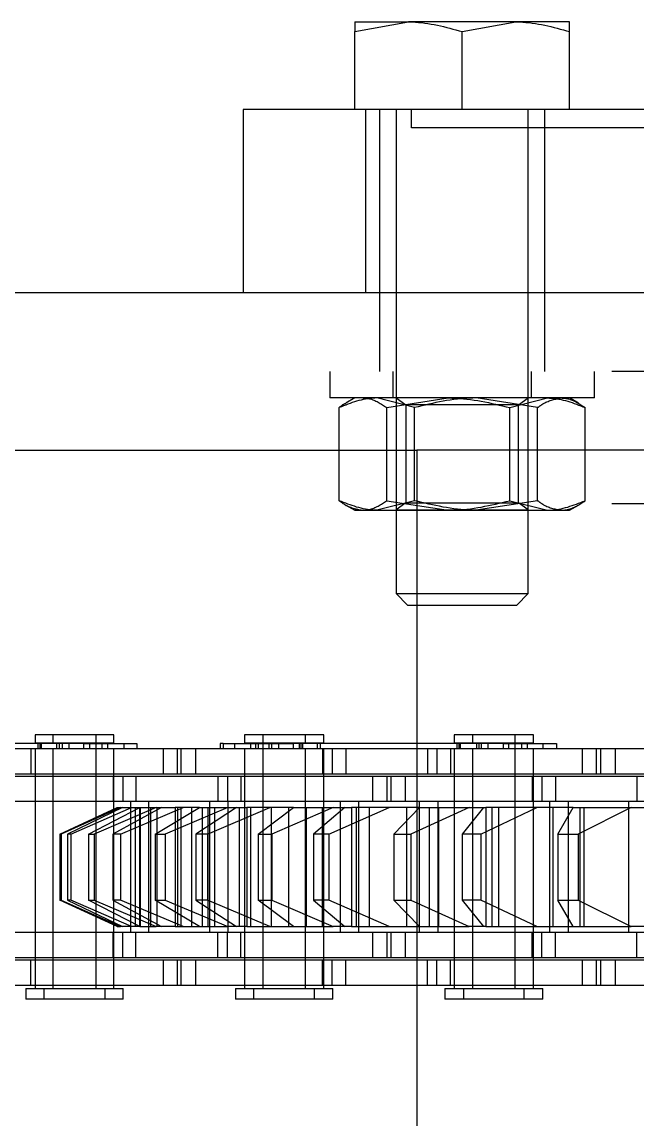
# Model space of a CAD drawing. Header units: metres. Extents: x 0 to 21025, y 0 to 14850.
# Drawn here: x 6306.4 to 6343.6, y 9286.1 to 9352.5 of the extents above; entities that cross this region are included whole.
import ezdxf

# ---------------------------------------------------------------- set-up
doc = ezdxf.new("R2010")
doc.units = ezdxf.units.M
doc.header["$LTSCALE"] = 25
doc.linetypes.add('HIDDEN2', pattern=[4.7625, 3.175, -1.5875])
doc.layers.add('SL4', color=4, linetype='Continuous')
doc.layers.add('ST1', color=7, linetype='HIDDEN2')

msp = doc.modelspace()

# ---------------------------------------------------------------- linework, layer by layer
at = {"layer": 'SL4'}
for p, q in [((6326.514, 9351.968), (6329.764, 9352.549)), ((6326.514, 9352.549), (6329.764, 9352.549)), ((6326.514, 9347.249), (6326.514, 9351.968)), ((6336.264, 9352.549), (6329.764, 9352.549)), ((6333.014, 9351.968), (6336.264, 9352.549)), ((6333.014, 9347.249), (6333.014, 9351.968)), ((6339.514, 9352.549), (6336.264, 9352.549)), ((6339.514, 9347.249), (6339.514, 9351.968)), ((6319.764, 9347.249), (6319.764, 9336.149)), ((6327.192, 9347.249), (6319.764, 9347.249)), ((6327.192, 9336.149), (6327.192, 9347.249)), ((6329.947, 9347.249), (6327.192, 9347.249)), ((6329.947, 9346.139), (6329.947, 9347.249)), ((6350.119, 9347.249), (6329.947, 9347.249)), ((6367.135, 9346.139), (6329.947, 9346.139)), ((6490.517, 9336.149), (5540.514, 9336.149)), ((5540.514, 9326.624), (6330.277, 9326.624)), ((6330.277, 9326.624), (6330.277, 9261.384)), ((6485.517, 9326.624), (6330.277, 9326.624))]:
    msp.add_line(p, q, dxfattribs=at)
for points, knots in [([(6326.514, 9352.549), (6326.514, 9352.542), (6326.514, 9352.513), (6326.514, 9352.203), (6326.514, 9351.968)], [0, 0, 0, 0, 0.241851, 1, 1, 1, 1]), ([(6329.764, 9352.549), (6329.841, 9352.548), (6330.939, 9352.54), (6332.014, 9352.243), (6333.014, 9351.968)], [0, 0, 0, 0, 0.0702148, 1, 1, 1, 1]), ([(6336.264, 9352.549), (6336.341, 9352.548), (6337.439, 9352.54), (6338.514, 9352.243), (6339.514, 9351.968)], [0, 0, 0, 0, 0.0702148, 1, 1, 1, 1]), ([(6339.514, 9351.968), (6339.514, 9352.203), (6339.514, 9352.513), (6339.514, 9352.542), (6339.514, 9352.549)], [0, 0, 0, 0, 0.7581486, 1, 1, 1, 1])]:
    msp.add_open_spline(points, degree=3, knots=knots, dxfattribs=at)
at = {"layer": 'ST1'}
for p, q in [((6327.192, 9336.149), (6327.192, 9347.249)), ((6328.014, 9347.249), (6328.014, 9336.149)), ((6329.014, 9347.249), (6329.014, 9317.939)), ((6337.014, 9317.939), (6337.014, 9347.249)), ((6338.014, 9336.149), (6338.014, 9347.249)), ((6328.014, 9336.149), (6328.014, 9331.386)), ((6338.014, 9331.386), (6338.014, 9336.149)), ((6540.514, 9331.386), (5540.514, 9331.386)), ((6325.014, 9331.386), (6325.014, 9329.786)), ((6328.814, 9331.386), (6328.814, 9329.786)), ((6337.214, 9329.786), (6337.214, 9331.386)), ((6341.014, 9329.786), (6341.014, 9331.386)), ((6341.014, 9329.786), (6325.014, 9329.786)), ((6326.514, 9329.786), (6325.977, 9329.476)), ((6330.139, 9329.206), (6327.856, 9329.786)), ((6328.447, 9329.206), (6332.168, 9329.786)), ((6329.014, 9329.786), (6329.614, 9329.366)), ((6336.155, 9329.366), (6329.614, 9329.366)), ((6329.614, 9329.366), (6329.614, 9323.432)), ((6337.581, 9329.206), (6333.86, 9329.786)), ((6335.889, 9329.206), (6338.173, 9329.786)), ((6336.414, 9329.366), (6336.155, 9329.366)), ((6336.414, 9329.366), (6337.014, 9329.786)), ((6336.414, 9323.432), (6336.414, 9329.366)), ((6340.051, 9329.476), (6339.514, 9329.786)), ((6325.572, 9323.567), (6325.572, 9329.206)), ((6328.447, 9323.567), (6328.447, 9329.206)), ((6330.139, 9323.567), (6330.139, 9329.206)), ((6335.889, 9323.567), (6335.889, 9329.206)), ((6337.581, 9323.567), (6337.581, 9329.206)), ((6340.456, 9323.567), (6340.456, 9329.206)), ((5540.514, 9326.624), (6330.277, 9326.624)), ((6540.514, 9323.386), (5540.514, 9323.386)), ((6330.139, 9323.567), (6327.856, 9322.986)), ((6328.447, 9323.567), (6332.168, 9322.986)), ((6329.614, 9323.432), (6329.014, 9323.011)), ((6329.614, 9323.432), (6336.414, 9323.432)), ((6337.581, 9323.567), (6333.86, 9322.986)), ((6335.889, 9323.567), (6338.173, 9322.986)), ((6337.014, 9323.011), (6336.414, 9323.432)), ((6325.977, 9323.296), (6326.514, 9322.986)), ((6326.514, 9322.986), (6327.856, 9322.986)), ((6327.856, 9322.986), (6333.86, 9322.986)), ((6329.014, 9323.011), (6336.709, 9323.011)), ((6329.014, 9323.011), (6329.014, 9322.986)), ((6333.86, 9322.986), (6339.018, 9322.986)), ((6336.709, 9323.011), (6337.014, 9323.011)), ((6337.014, 9322.986), (6337.014, 9323.011)), ((6339.018, 9322.986), (6339.514, 9322.986)), ((6339.514, 9322.986), (6340.051, 9323.296)), ((6329.014, 9317.939), (6337.014, 9317.939)), ((6329.014, 9317.939), (6329.705, 9317.249)), ((6336.324, 9317.249), (6337.014, 9317.939)), ((6329.705, 9317.249), (6336.324, 9317.249)), ((6310.092, 9308.873), (6297.392, 9308.873)), ((6307.169, 9309.384), (6307.166, 9309.384)), ((6307.166, 9309.384), (6307.166, 9308.91)), ((6307.166, 9308.91), (6308.247, 9308.91)), ((6308.247, 9309.384), (6307.169, 9309.384)), ((6307.343, 9308.873), (6307.343, 9308.541)), ((6307.446, 9308.873), (6307.446, 9308.541)), ((6307.535, 9308.91), (6307.535, 9308.541)), ((6311.937, 9309.384), (6308.247, 9309.384)), ((6308.247, 9309.384), (6308.247, 9308.91)), ((6308.247, 9308.91), (6311.937, 9308.91)), ((6308.473, 9308.873), (6308.473, 9308.541)), ((6308.616, 9308.91), (6308.616, 9308.541)), ((6308.803, 9308.873), (6308.803, 9308.541)), ((6309.218, 9308.873), (6309.218, 9308.541)), ((6310.092, 9308.873), (6310.092, 9308.541)), ((6310.092, 9308.873), (6313.322, 9308.873)), ((6310.487, 9308.541), (6310.487, 9308.91)), ((6310.856, 9308.91), (6310.856, 9309.384)), ((6310.856, 9307.021), (6310.856, 9308.873)), ((6311.199, 9308.873), (6311.199, 9308.541)), ((6311.568, 9308.541), (6311.568, 9308.91)), ((6311.937, 9308.91), (6311.937, 9309.384)), ((6312.563, 9308.541), (6312.563, 9308.873)), ((6313.322, 9308.873), (6313.322, 9308.541)), ((6318.377, 9308.873), (6318.377, 9308.541)), ((6318.55, 9308.873), (6318.377, 9308.873)), ((6318.55, 9308.873), (6318.55, 9308.541)), ((6318.55, 9308.873), (6319.24, 9308.873)), ((6319.24, 9308.873), (6322.792, 9308.873)), ((6319.24, 9308.873), (6319.24, 9308.541)), ((6319.847, 9309.384), (6319.844, 9309.384)), ((6319.844, 9309.384), (6319.844, 9308.91)), ((6319.844, 9308.91), (6320.947, 9308.91)), ((6320.947, 9309.384), (6319.847, 9309.384)), ((6320.213, 9308.91), (6320.213, 9308.541)), ((6320.498, 9308.873), (6320.498, 9308.541)), ((6320.67, 9308.873), (6320.67, 9308.541)), ((6324.637, 9309.384), (6320.947, 9309.384)), ((6320.947, 9309.384), (6320.947, 9308.91)), ((6320.947, 9308.91), (6324.637, 9308.91)), ((6320.947, 9308.873), (6320.947, 9307.021)), ((6321.316, 9308.91), (6321.316, 9308.541)), ((6321.481, 9308.873), (6321.481, 9308.541)), ((6321.897, 9308.873), (6321.897, 9308.541)), ((6322.792, 9308.873), (6322.792, 9308.541)), ((6335.492, 9308.873), (6322.792, 9308.873)), ((6323.165, 9308.541), (6323.165, 9308.91)), ((6323.253, 9308.873), (6323.253, 9308.541)), ((6323.357, 9308.873), (6323.357, 9308.541)), ((6323.534, 9308.91), (6323.534, 9309.384)), ((6324.268, 9308.541), (6324.268, 9308.91)), ((6324.411, 9308.873), (6324.411, 9308.541)), ((6324.637, 9308.91), (6324.637, 9309.384)), ((6332.525, 9309.384), (6332.522, 9309.384)), ((6332.522, 9309.384), (6332.522, 9308.91)), ((6332.522, 9308.91), (6333.647, 9308.91)), ((6333.647, 9309.384), (6332.525, 9309.384)), ((6332.699, 9308.873), (6332.699, 9308.541)), ((6332.803, 9308.873), (6332.803, 9308.541)), ((6332.891, 9308.91), (6332.891, 9308.541)), ((6337.337, 9309.384), (6333.647, 9309.384)), ((6333.647, 9309.384), (6333.647, 9308.91)), ((6333.647, 9308.91), (6337.337, 9308.91)), ((6333.873, 9308.873), (6333.873, 9308.541)), ((6334.016, 9308.91), (6334.016, 9308.541)), ((6334.16, 9308.873), (6334.16, 9308.541)), ((6334.575, 9308.873), (6334.575, 9308.541)), ((6335.492, 9308.873), (6335.492, 9308.541)), ((6335.492, 9308.873), (6338.722, 9308.873)), ((6335.843, 9308.541), (6335.843, 9308.91)), ((6336.212, 9308.91), (6336.212, 9309.384)), ((6336.212, 9307.021), (6336.212, 9308.873)), ((6336.599, 9308.873), (6336.599, 9308.541)), ((6336.968, 9308.541), (6336.968, 9308.91)), ((6337.337, 9308.91), (6337.337, 9309.384)), ((6337.919, 9308.541), (6337.919, 9308.873)), ((6338.722, 9308.873), (6338.722, 9308.541)), ((6306.917, 9308.541), (6300.567, 9308.541)), ((6306.917, 9308.541), (6306.917, 9307.021)), ((6316.012, 9308.541), (6306.917, 9308.541)), ((6307.166, 9308.541), (6307.166, 9307.021)), ((6307.166, 9308.541), (6307.166, 9294.042)), ((6308.247, 9308.541), (6308.247, 9307.021)), ((6308.247, 9308.541), (6308.247, 9294.042)), ((6310.856, 9294.042), (6310.856, 9308.541)), ((6311.937, 9307.021), (6311.937, 9308.541)), ((6311.937, 9294.042), (6311.937, 9308.541)), ((6314.931, 9307.021), (6314.931, 9308.541)), ((6315.769, 9308.541), (6315.769, 9307.021)), ((6316.872, 9308.541), (6316.012, 9308.541)), ((6316.012, 9307.021), (6316.012, 9308.541)), ((6325.967, 9308.541), (6316.872, 9308.541)), ((6316.872, 9308.541), (6316.872, 9307.021)), ((6319.844, 9308.541), (6319.844, 9307.021)), ((6319.844, 9308.541), (6319.844, 9294.042)), ((6320.947, 9308.541), (6320.947, 9294.042)), ((6323.534, 9307.021), (6323.534, 9308.541)), ((6323.534, 9294.042), (6323.534, 9308.541)), ((6324.566, 9308.541), (6324.566, 9307.021)), ((6324.637, 9307.021), (6324.637, 9308.541)), ((6324.637, 9294.042), (6324.637, 9308.541)), ((6325.151, 9308.541), (6325.151, 9307.021)), ((6325.967, 9308.541), (6325.967, 9307.021)), ((6332.317, 9308.541), (6325.967, 9308.541)), ((6330.906, 9308.541), (6330.906, 9307.021)), ((6331.49, 9308.541), (6331.49, 9307.021)), ((6332.317, 9308.541), (6332.317, 9307.021)), ((6341.412, 9308.541), (6332.317, 9308.541)), ((6332.522, 9308.541), (6332.522, 9307.021)), ((6332.522, 9308.541), (6332.522, 9294.042)), ((6333.647, 9308.541), (6333.647, 9307.021)), ((6333.647, 9308.541), (6333.647, 9294.042)), ((6336.212, 9294.042), (6336.212, 9308.541)), ((6337.337, 9307.021), (6337.337, 9308.541)), ((6337.337, 9294.042), (6337.337, 9308.541)), ((6340.287, 9307.021), (6340.287, 9308.541)), ((6341.126, 9308.541), (6341.126, 9307.021)), ((6342.272, 9308.541), (6341.412, 9308.541)), ((6341.412, 9307.021), (6341.412, 9308.541)), ((6351.367, 9308.541), (6342.272, 9308.541)), ((6342.272, 9308.541), (6342.272, 9307.021)), ((6306.917, 9307.021), (6300.567, 9307.021)), ((6313.267, 9306.869), (6304.172, 9306.869)), ((6316.012, 9307.021), (6306.917, 9307.021)), ((6307.166, 9306.869), (6307.166, 9305.349)), ((6308.247, 9306.869), (6308.247, 9305.349)), ((6310.856, 9305.349), (6310.856, 9306.869)), ((6311.888, 9306.869), (6311.888, 9305.349)), ((6311.937, 9305.349), (6311.937, 9306.869)), ((6312.472, 9306.869), (6312.472, 9305.349)), ((6313.267, 9306.869), (6313.267, 9305.349)), ((6319.617, 9306.869), (6313.267, 9306.869)), ((6316.872, 9307.021), (6316.012, 9307.021)), ((6325.967, 9307.021), (6316.872, 9307.021)), ((6318.227, 9306.869), (6318.227, 9305.349)), ((6318.812, 9306.869), (6318.812, 9305.349)), ((6319.617, 9306.869), (6319.617, 9305.349)), ((6328.712, 9306.869), (6319.617, 9306.869)), ((6319.844, 9306.869), (6319.844, 9305.349)), ((6320.947, 9306.869), (6320.947, 9305.349)), ((6323.534, 9305.349), (6323.534, 9306.869)), ((6324.637, 9305.349), (6324.637, 9306.869)), ((6332.317, 9307.021), (6325.967, 9307.021)), ((6327.609, 9305.349), (6327.609, 9306.869)), ((6328.447, 9306.869), (6328.447, 9305.349)), ((6329.572, 9306.869), (6328.712, 9306.869)), ((6328.712, 9305.349), (6328.712, 9306.869)), ((6338.667, 9306.869), (6329.572, 9306.869)), ((6329.572, 9306.869), (6329.572, 9305.349)), ((6341.412, 9307.021), (6332.317, 9307.021)), ((6332.522, 9306.869), (6332.522, 9305.349)), ((6333.647, 9306.869), (6333.647, 9305.349)), ((6336.212, 9305.349), (6336.212, 9306.869)), ((6337.245, 9306.869), (6337.245, 9305.349)), ((6337.337, 9305.349), (6337.337, 9306.869)), ((6337.829, 9306.869), (6337.829, 9305.349)), ((6338.667, 9306.869), (6338.667, 9305.349)), ((6345.017, 9306.869), (6338.667, 9306.869)), ((6342.272, 9307.021), (6341.412, 9307.021)), ((6351.367, 9307.021), (6342.272, 9307.021)), ((6343.584, 9306.869), (6343.584, 9305.349)), ((6313.267, 9305.349), (6304.172, 9305.349)), ((6307.166, 9305.349), (6307.166, 9297.419)), ((6308.247, 9305.349), (6308.247, 9297.419)), ((6308.675, 9303.384), (6312.128, 9304.984)), ((6312.346, 9304.984), (6308.75, 9303.384)), ((6312.454, 9304.984), (6309.135, 9303.384)), ((6309.328, 9303.384), (6313.009, 9304.984)), ((6310.394, 9303.384), (6313.509, 9304.984)), ((6314.495, 9304.984), (6310.737, 9303.384)), ((6310.856, 9297.419), (6310.856, 9305.349)), ((6314.813, 9304.984), (6311.878, 9303.384)), ((6311.937, 9297.419), (6311.937, 9305.349)), ((6312.128, 9304.984), (6312.346, 9304.984)), ((6312.333, 9303.384), (6316.124, 9304.984)), ((6312.346, 9304.984), (6313.481, 9304.984)), ((6312.971, 9297.419), (6312.971, 9305.349)), ((6313.232, 9304.984), (6313.232, 9297.784)), ((6319.617, 9305.349), (6313.267, 9305.349)), ((6313.481, 9304.984), (6313.481, 9297.784)), ((6313.509, 9304.984), (6314.495, 9304.984)), ((6313.526, 9304.984), (6313.526, 9297.784)), ((6314.052, 9297.419), (6314.052, 9305.349)), ((6314.159, 9304.984), (6314.159, 9297.784)), ((6314.432, 9303.384), (6317.108, 9304.984)), ((6314.495, 9304.984), (6315.654, 9304.984)), ((6314.532, 9304.984), (6314.532, 9297.784)), ((6318.829, 9304.984), (6315.03, 9303.384)), ((6315.654, 9304.984), (6315.654, 9297.784)), ((6317.108, 9304.984), (6315.654, 9304.984)), ((6315.789, 9304.984), (6315.789, 9297.784)), ((6316.008, 9297.784), (6316.008, 9304.984)), ((6316.647, 9297.784), (6316.647, 9304.984)), ((6319.348, 9304.984), (6316.891, 9303.384)), ((6317.108, 9304.984), (6318.829, 9304.984)), ((6317.283, 9304.984), (6317.283, 9297.784)), ((6317.595, 9303.384), (6321.373, 9304.984)), ((6317.634, 9297.784), (6317.634, 9304.984)), ((6317.729, 9305.349), (6317.729, 9297.419)), ((6318.017, 9304.984), (6318.017, 9297.784)), ((6318.829, 9304.984), (6319.976, 9304.984)), ((6318.832, 9305.349), (6318.832, 9297.419)), ((6319.532, 9297.784), (6319.532, 9304.984)), ((6328.712, 9305.349), (6319.617, 9305.349)), ((6319.844, 9305.349), (6319.844, 9297.419)), ((6319.976, 9304.984), (6319.976, 9297.784)), ((6322.809, 9304.984), (6319.976, 9304.984)), ((6320.197, 9304.984), (6320.197, 9297.784)), ((6320.658, 9303.384), (6322.809, 9304.984)), ((6320.947, 9305.349), (6320.947, 9297.419)), ((6321.475, 9297.784), (6321.475, 9304.984)), ((6325.21, 9304.984), (6321.492, 9303.384)), ((6322.504, 9304.984), (6322.504, 9297.784)), ((6322.809, 9304.984), (6325.21, 9304.984)), ((6323.534, 9297.419), (6323.534, 9305.349)), ((6323.574, 9304.984), (6323.574, 9297.784)), ((6325.913, 9304.984), (6324.014, 9303.384)), ((6324.57, 9297.784), (6324.57, 9304.984)), ((6324.637, 9297.419), (6324.637, 9305.349)), ((6324.943, 9303.384), (6328.587, 9304.984)), ((6325.21, 9304.984), (6326.308, 9304.984)), ((6325.649, 9297.419), (6325.649, 9305.349)), ((6326.308, 9304.984), (6326.308, 9297.784)), ((6330.429, 9304.984), (6326.308, 9304.984)), ((6326.607, 9304.984), (6326.607, 9297.784)), ((6326.752, 9297.419), (6326.752, 9305.349)), ((6327.406, 9297.784), (6327.406, 9304.984)), ((6329.572, 9305.349), (6328.712, 9305.349)), ((6328.873, 9303.384), (6330.429, 9304.984)), ((6338.667, 9305.349), (6329.572, 9305.349)), ((6329.653, 9304.984), (6329.653, 9297.784)), ((6333.433, 9304.984), (6329.915, 9303.384)), ((6330.407, 9305.349), (6330.407, 9297.419)), ((6330.429, 9304.984), (6333.433, 9304.984)), ((6331.026, 9304.984), (6331.026, 9297.784)), ((6331.532, 9305.349), (6331.532, 9297.419)), ((6331.599, 9297.784), (6331.599, 9304.984)), ((6332.522, 9305.349), (6332.522, 9297.419)), ((6334.297, 9304.984), (6333.017, 9303.384)), ((6333.433, 9304.984), (6334.447, 9304.984)), ((6333.647, 9305.349), (6333.647, 9297.419)), ((6334.141, 9303.384), (6337.535, 9304.984)), ((6334.447, 9304.984), (6334.447, 9297.784)), ((6339.724, 9304.984), (6334.447, 9304.984)), ((6334.815, 9304.984), (6334.815, 9297.784)), ((6335.236, 9297.784), (6335.236, 9304.984)), ((6336.212, 9297.419), (6336.212, 9305.349)), ((6337.337, 9297.419), (6337.337, 9305.349)), ((6338.327, 9297.419), (6338.327, 9305.349)), ((6338.501, 9304.984), (6338.501, 9297.784)), ((6345.017, 9305.349), (6338.667, 9305.349)), ((6338.811, 9303.384), (6339.724, 9304.984)), ((6339.452, 9297.419), (6339.452, 9305.349)), ((6339.724, 9304.984), (6343.233, 9304.984)), ((6343.233, 9304.984), (6340.029, 9303.384)), ((6340.134, 9304.984), (6340.134, 9297.784)), ((6340.393, 9297.784), (6340.393, 9304.984)), ((6343.086, 9305.349), (6343.086, 9297.419)), ((6343.233, 9304.984), (6344.13, 9304.984)), ((6308.675, 9303.384), (6308.75, 9303.384)), ((6308.675, 9303.384), (6308.675, 9299.384)), ((6308.75, 9303.384), (6308.75, 9299.384)), ((6309.135, 9303.384), (6309.135, 9299.384)), ((6309.328, 9303.384), (6309.135, 9303.384)), ((6309.328, 9303.384), (6309.328, 9299.384)), ((6310.394, 9303.384), (6310.737, 9303.384)), ((6310.394, 9303.384), (6310.394, 9299.384)), ((6310.737, 9303.384), (6310.737, 9299.384)), ((6311.878, 9303.384), (6311.878, 9299.384)), ((6312.333, 9303.384), (6311.878, 9303.384)), ((6312.333, 9303.384), (6312.333, 9299.384)), ((6314.432, 9303.384), (6315.03, 9303.384)), ((6314.432, 9303.384), (6314.432, 9299.384)), ((6315.03, 9303.384), (6315.03, 9299.384)), ((6316.891, 9303.384), (6316.891, 9299.384)), ((6317.595, 9303.384), (6316.891, 9303.384)), ((6317.595, 9303.384), (6317.595, 9299.384)), ((6320.658, 9303.384), (6321.492, 9303.384)), ((6320.658, 9303.384), (6320.658, 9299.384)), ((6321.492, 9303.384), (6321.492, 9299.384)), ((6324.014, 9303.384), (6324.014, 9299.384)), ((6324.943, 9303.384), (6324.014, 9303.384)), ((6324.943, 9303.384), (6324.943, 9299.384)), ((6328.873, 9303.384), (6329.915, 9303.384)), ((6328.873, 9303.384), (6328.873, 9299.384)), ((6329.915, 9303.384), (6329.915, 9299.384)), ((6333.017, 9303.384), (6333.017, 9299.384)), ((6334.141, 9303.384), (6333.017, 9303.384)), ((6334.141, 9303.384), (6334.141, 9299.384)), ((6338.811, 9303.384), (6340.029, 9303.384)), ((6338.811, 9303.384), (6338.811, 9299.384)), ((6340.029, 9303.384), (6340.029, 9299.384)), ((6312.128, 9297.784), (6308.675, 9299.384)), ((6308.675, 9299.384), (6308.75, 9299.384)), ((6308.75, 9299.384), (6312.346, 9297.784)), ((6309.135, 9299.384), (6312.454, 9297.784)), ((6309.328, 9299.384), (6309.135, 9299.384)), ((6313.009, 9297.784), (6309.328, 9299.384)), ((6313.509, 9297.784), (6310.394, 9299.384)), ((6310.394, 9299.384), (6310.737, 9299.384)), ((6310.737, 9299.384), (6314.495, 9297.784)), ((6311.878, 9299.384), (6314.813, 9297.784)), ((6312.333, 9299.384), (6311.878, 9299.384)), ((6316.124, 9297.784), (6312.333, 9299.384)), ((6317.108, 9297.784), (6314.432, 9299.384)), ((6314.432, 9299.384), (6315.03, 9299.384)), ((6315.03, 9299.384), (6318.829, 9297.784)), ((6316.891, 9299.384), (6319.348, 9297.784)), ((6317.595, 9299.384), (6316.891, 9299.384)), ((6321.373, 9297.784), (6317.595, 9299.384)), ((6322.809, 9297.784), (6320.658, 9299.384)), ((6320.658, 9299.384), (6321.492, 9299.384)), ((6321.492, 9299.384), (6325.21, 9297.784)), ((6324.014, 9299.384), (6325.913, 9297.784)), ((6324.943, 9299.384), (6324.014, 9299.384)), ((6328.587, 9297.784), (6324.943, 9299.384)), ((6330.429, 9297.784), (6328.873, 9299.384)), ((6328.873, 9299.384), (6329.915, 9299.384)), ((6329.915, 9299.384), (6333.433, 9297.784)), ((6333.017, 9299.384), (6334.297, 9297.784)), ((6334.141, 9299.384), (6333.017, 9299.384)), ((6337.535, 9297.784), (6334.141, 9299.384)), ((6339.724, 9297.784), (6338.811, 9299.384)), ((6338.811, 9299.384), (6340.029, 9299.384)), ((6340.029, 9299.384), (6343.233, 9297.784)), ((6312.128, 9297.784), (6312.346, 9297.784)), ((6313.481, 9297.784), (6312.346, 9297.784)), ((6313.509, 9297.784), (6314.495, 9297.784)), ((6315.654, 9297.784), (6314.495, 9297.784)), ((6315.654, 9297.784), (6317.108, 9297.784)), ((6317.108, 9297.784), (6318.829, 9297.784)), ((6319.976, 9297.784), (6318.829, 9297.784)), ((6319.976, 9297.784), (6322.809, 9297.784)), ((6322.809, 9297.784), (6325.21, 9297.784)), ((6326.308, 9297.784), (6325.21, 9297.784)), ((6326.308, 9297.784), (6330.429, 9297.784)), ((6330.429, 9297.784), (6333.433, 9297.784)), ((6334.447, 9297.784), (6333.433, 9297.784)), ((6334.447, 9297.784), (6339.724, 9297.784)), ((6339.724, 9297.784), (6343.233, 9297.784)), ((6344.13, 9297.784), (6343.233, 9297.784)), ((6313.267, 9297.419), (6304.172, 9297.419)), ((6307.166, 9297.419), (6307.166, 9295.899)), ((6308.247, 9297.419), (6308.247, 9295.899)), ((6310.856, 9295.899), (6310.856, 9297.419)), ((6311.888, 9295.899), (6311.888, 9297.419)), ((6311.937, 9295.899), (6311.937, 9297.419)), ((6312.472, 9295.899), (6312.472, 9297.419)), ((6313.267, 9295.899), (6313.267, 9297.419)), ((6319.617, 9297.419), (6313.267, 9297.419)), ((6318.227, 9295.899), (6318.227, 9297.419)), ((6318.812, 9295.899), (6318.812, 9297.419)), ((6319.617, 9295.899), (6319.617, 9297.419)), ((6328.712, 9297.419), (6319.617, 9297.419)), ((6319.844, 9297.419), (6319.844, 9295.899)), ((6320.947, 9297.419), (6320.947, 9295.899)), ((6323.534, 9295.899), (6323.534, 9297.419)), ((6324.637, 9295.899), (6324.637, 9297.419)), ((6327.609, 9295.899), (6327.609, 9297.419)), ((6328.447, 9297.419), (6328.447, 9295.899)), ((6329.572, 9297.419), (6328.712, 9297.419)), ((6328.712, 9295.899), (6328.712, 9297.419)), ((6338.667, 9297.419), (6329.572, 9297.419)), ((6329.572, 9297.419), (6329.572, 9295.899)), ((6332.522, 9297.419), (6332.522, 9295.899)), ((6333.647, 9297.419), (6333.647, 9295.899)), ((6336.212, 9295.899), (6336.212, 9297.419)), ((6337.245, 9295.899), (6337.245, 9297.419)), ((6337.337, 9295.899), (6337.337, 9297.419)), ((6337.829, 9295.899), (6337.829, 9297.419)), ((6338.667, 9295.899), (6338.667, 9297.419)), ((6345.017, 9297.419), (6338.667, 9297.419)), ((6343.584, 9295.899), (6343.584, 9297.419)), ((6306.917, 9295.747), (6300.567, 9295.747)), ((6313.267, 9295.899), (6304.172, 9295.899)), ((6306.917, 9294.227), (6306.917, 9295.747)), ((6316.012, 9295.747), (6306.917, 9295.747)), ((6307.166, 9295.747), (6307.166, 9294.227)), ((6308.247, 9295.747), (6308.247, 9294.227)), ((6310.856, 9294.227), (6310.856, 9295.747)), ((6311.937, 9294.227), (6311.937, 9295.747)), ((6319.617, 9295.899), (6313.267, 9295.899)), ((6314.931, 9294.227), (6314.931, 9295.747)), ((6315.769, 9295.747), (6315.769, 9294.227)), ((6316.872, 9295.747), (6316.012, 9295.747)), ((6316.012, 9294.227), (6316.012, 9295.747)), ((6325.967, 9295.747), (6316.872, 9295.747)), ((6316.872, 9295.747), (6316.872, 9294.227)), ((6328.712, 9295.899), (6319.617, 9295.899)), ((6319.844, 9295.747), (6319.844, 9294.227)), ((6320.947, 9295.747), (6320.947, 9294.227)), ((6323.534, 9294.227), (6323.534, 9295.747)), ((6324.566, 9294.227), (6324.566, 9295.747)), ((6324.637, 9294.227), (6324.637, 9295.747)), ((6325.151, 9294.227), (6325.151, 9295.747)), ((6325.967, 9294.227), (6325.967, 9295.747)), ((6332.317, 9295.747), (6325.967, 9295.747)), ((6329.572, 9295.899), (6328.712, 9295.899)), ((6338.667, 9295.899), (6329.572, 9295.899)), ((6330.906, 9294.227), (6330.906, 9295.747)), ((6331.49, 9294.227), (6331.49, 9295.747)), ((6332.317, 9294.227), (6332.317, 9295.747)), ((6341.412, 9295.747), (6332.317, 9295.747)), ((6332.522, 9295.747), (6332.522, 9294.227)), ((6333.647, 9295.747), (6333.647, 9294.227)), ((6336.212, 9294.227), (6336.212, 9295.747)), ((6337.337, 9294.227), (6337.337, 9295.747)), ((6345.017, 9295.899), (6338.667, 9295.899)), ((6340.287, 9294.227), (6340.287, 9295.747)), ((6341.126, 9295.747), (6341.126, 9294.227)), ((6342.272, 9295.747), (6341.412, 9295.747)), ((6341.412, 9294.227), (6341.412, 9295.747)), ((6351.367, 9295.747), (6342.272, 9295.747)), ((6342.272, 9295.747), (6342.272, 9294.227)), ((6306.917, 9294.227), (6300.567, 9294.227)), ((6316.012, 9294.227), (6306.917, 9294.227)), ((6316.872, 9294.227), (6316.012, 9294.227)), ((6325.967, 9294.227), (6316.872, 9294.227)), ((6332.317, 9294.227), (6325.967, 9294.227)), ((6341.412, 9294.227), (6332.317, 9294.227)), ((6342.272, 9294.227), (6341.412, 9294.227)), ((6351.367, 9294.227), (6342.272, 9294.227)), ((6306.612, 9294.042), (6307.693, 9294.042)), ((6306.612, 9294.042), (6306.612, 9293.384)), ((6307.693, 9294.042), (6312.49, 9294.042)), ((6307.693, 9294.042), (6307.693, 9293.384)), ((6311.409, 9293.384), (6311.409, 9294.042)), ((6312.49, 9293.384), (6312.49, 9294.042)), ((6319.29, 9294.042), (6320.393, 9294.042)), ((6319.29, 9294.042), (6319.29, 9293.384)), ((6320.393, 9294.042), (6325.19, 9294.042)), ((6320.393, 9294.042), (6320.393, 9293.384)), ((6324.087, 9293.384), (6324.087, 9294.042)), ((6325.19, 9293.384), (6325.19, 9294.042)), ((6331.969, 9294.042), (6333.093, 9294.042)), ((6331.969, 9294.042), (6331.969, 9293.384)), ((6333.093, 9294.042), (6337.89, 9294.042)), ((6333.093, 9294.042), (6333.093, 9293.384)), ((6336.766, 9293.384), (6336.766, 9294.042)), ((6337.89, 9293.384), (6337.89, 9294.042)), ((6306.616, 9293.384), (6306.612, 9293.384)), ((6307.693, 9293.384), (6306.616, 9293.384)), ((6312.49, 9293.384), (6307.693, 9293.384)), ((6319.295, 9293.384), (6319.29, 9293.384)), ((6320.393, 9293.384), (6319.295, 9293.384)), ((6325.19, 9293.384), (6320.393, 9293.384)), ((6331.973, 9293.384), (6331.969, 9293.384)), ((6333.093, 9293.384), (6331.973, 9293.384)), ((6337.89, 9293.384), (6333.093, 9293.384))]:
    msp.add_line(p, q, dxfattribs=at)
for points, knots in [([(6327.856, 9329.786), (6327.802, 9329.785), (6327.031, 9329.777), (6326.275, 9329.481), (6325.572, 9329.206)], [0, 0, 0, 0, 0.070215, 1, 1, 1, 1]), ([(6325.572, 9329.206), (6325.692, 9329.307), (6325.823, 9329.419), (6325.959, 9329.459), (6325.97, 9329.462)], [0, 0, 0, 0, 0.9148028, 1, 1, 1, 1]), ([(6327.01, 9329.786), (6327.141, 9329.777), (6327.627, 9329.745), (6328.101, 9329.434), (6328.447, 9329.206)], [0, 0, 0, 0, 0.268634, 1, 1, 1, 1]), ([(6333.86, 9329.786), (6333.772, 9329.785), (6332.515, 9329.777), (6331.284, 9329.481), (6330.139, 9329.206)], [0, 0, 0, 0, 0.070215, 1, 1, 1, 1]), ([(6332.168, 9329.786), (6332.257, 9329.785), (6333.513, 9329.777), (6334.744, 9329.481), (6335.889, 9329.206)], [0, 0, 0, 0, 0.070215, 1, 1, 1, 1]), ([(6337.581, 9329.206), (6337.702, 9329.293), (6338.17, 9329.633), (6338.657, 9329.721), (6339.018, 9329.786)], [0, 0, 0, 0, 0.257551, 1, 1, 1, 1]), ([(6338.173, 9329.786), (6338.227, 9329.785), (6338.998, 9329.777), (6339.753, 9329.481), (6340.456, 9329.206)], [0, 0, 0, 0, 0.070215, 1, 1, 1, 1]), ([(6339.018, 9329.786), (6339.149, 9329.777), (6339.636, 9329.745), (6340.109, 9329.434), (6340.456, 9329.206)], [0, 0, 0, 0, 0.268634, 1, 1, 1, 1]), ([(6327.856, 9322.986), (6327.802, 9322.987), (6327.031, 9322.995), (6326.275, 9323.291), (6325.572, 9323.567)], [0, 0, 0, 0, 0.070215, 1, 1, 1, 1]), ([(6325.572, 9323.567), (6325.693, 9323.479), (6326.162, 9323.139), (6326.648, 9323.051), (6327.01, 9322.986)], [0, 0, 0, 0, 0.2575513, 1, 1, 1, 1]), ([(6327.01, 9322.986), (6327.141, 9322.995), (6327.627, 9323.027), (6328.101, 9323.339), (6328.447, 9323.567)], [0, 0, 0, 0, 0.268634, 1, 1, 1, 1]), ([(6333.86, 9322.986), (6333.772, 9322.987), (6332.515, 9322.995), (6331.284, 9323.291), (6330.139, 9323.567)], [0, 0, 0, 0, 0.070215, 1, 1, 1, 1]), ([(6332.168, 9322.986), (6332.257, 9322.987), (6333.513, 9322.995), (6334.744, 9323.291), (6335.889, 9323.567)], [0, 0, 0, 0, 0.070215, 1, 1, 1, 1]), ([(6337.581, 9323.567), (6337.702, 9323.479), (6338.17, 9323.139), (6338.657, 9323.051), (6339.018, 9322.986)], [0, 0, 0, 0, 0.257551, 1, 1, 1, 1]), ([(6338.173, 9322.986), (6338.227, 9322.987), (6338.998, 9322.995), (6339.753, 9323.291), (6340.456, 9323.567)], [0, 0, 0, 0, 0.0702148, 1, 1, 1, 1]), ([(6339.018, 9322.986), (6339.149, 9322.995), (6339.636, 9323.027), (6340.109, 9323.339), (6340.456, 9323.567)], [0, 0, 0, 0, 0.268634, 1, 1, 1, 1])]:
    msp.add_open_spline(points, degree=3, knots=knots, dxfattribs=at)

doc.saveas('drawing.dxf')
